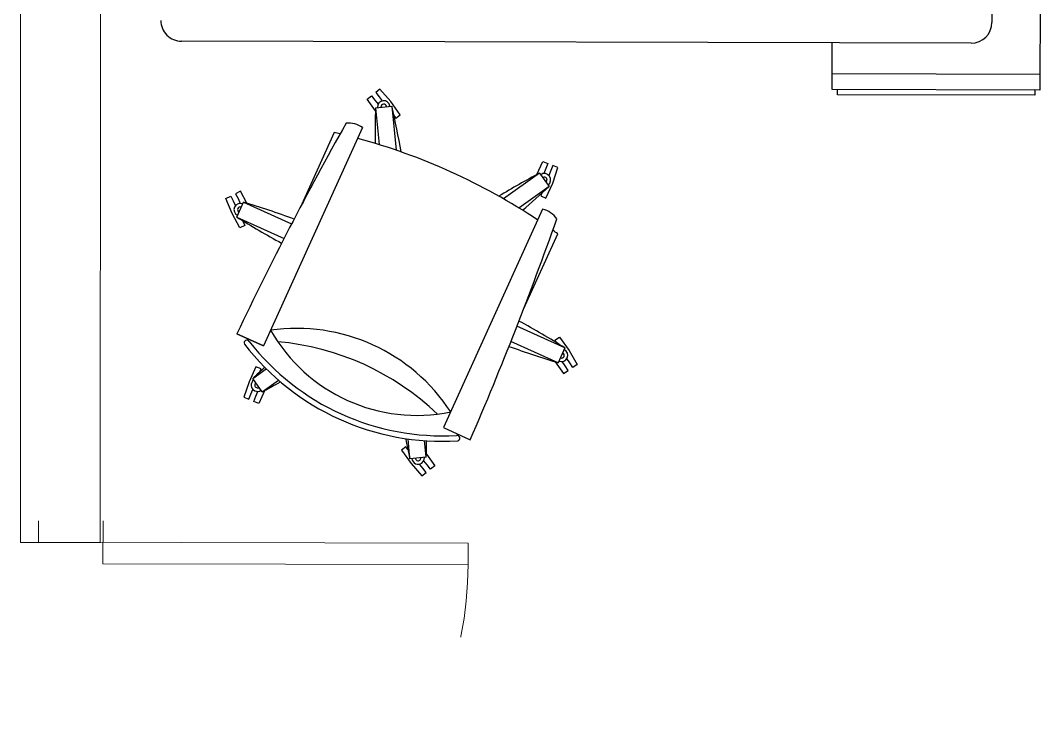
# Paper-space layout 'office1 floor1' of a CAD drawing. Header units: inches. Extents: x 0.3 to 10.8, y 1.4 to 4.2.
# Drawn here: x 1.2193 to 1.627, y 3.6221 to 3.9059 of the extents above; entities that cross this region are included whole.
import ezdxf

# ---------------------------------------------------------------- set-up
doc = ezdxf.new("R2010")
doc.units = ezdxf.units.IN
doc.header["$MEASUREMENT"] = 0
doc.linetypes.add('DASHED', pattern=[0.75, 0.5, -0.25])
doc.layers.get('0').update_dxf_attribs({"lineweight": 0})
doc.layers.add('7', color=4, linetype='Continuous', lineweight=5)
doc.layers.add('WALL 1 100', color=250, linetype='Continuous', lineweight=9)
doc.layers.add('DOOR WINDOW 1 100', color=7, linetype='Continuous', lineweight=5, true_color=0x666666)

psp = doc.layouts.new('office1 floor1')

# ---------------------------------------------------------------- linework, layer by layer
at = {"color": 7, "linetype": 'ByBlock', "lineweight": -2}
for p, q in [((1.60780582247543, 4.022483453467908), (1.607521659458558, 3.905144435323381)), ((1.626953325339811, 3.981910479010721), (1.626702003750418, 3.878132623387756)), ((1.599199325281575, 3.896862312600697), (1.283714644187755, 3.897626330232466)), ((1.54367971925204, 3.878333680659275), (1.543724915876223, 3.896996656451406)), ((1.626717083045775, 3.88435929472513), (1.543694798547398, 3.884560351996663)), ((1.362992515886808, 3.87853001046547), (1.361280375224695, 3.877181639926294)), ((1.361280375224695, 3.877181639926294), (1.362628745763872, 3.87546949926418)), ((1.367293134822832, 3.873594809411741), (1.362992515886808, 3.87853001046547)), ((1.626702003750418, 3.878132623387756), (1.54367971925204, 3.878333680659275)), ((1.545750249932715, 3.87625309711503), (1.545755276364503, 3.878328654227486)), ((1.624626446637954, 3.878137649819544), (1.624621420206166, 3.876062092707082)), ((1.626702003750418, 3.878132623387756), (1.624626446637954, 3.878137649819544)), ((1.357856093900478, 3.874484898847925), (1.359568234562583, 3.875833269387109)), ((1.36117790626372, 3.869806139051539), (1.357856093900478, 3.874484898847925)), ((1.359568234562583, 3.875833269387109), (1.360916605101768, 3.874121128724996)), ((1.360916605101768, 3.874121128724996), (1.362218101416056, 3.872468508249743)), ((1.362628745763872, 3.87546949926418), (1.363930242078154, 3.873816878788927)), ((1.371082739121905, 3.868257166492796), (1.367293134822832, 3.873594809411741)), ((1.624621420206166, 3.876062092707082), (1.545750249932715, 3.87625309711503)), ((1.361216025882222, 3.871051831917887), (1.367722807140161, 3.871690233422836)), ((1.361216025882222, 3.871051831917887), (1.362663086642516, 3.856302950906494)), ((1.367722807140161, 3.871690233422836), (1.369450625312927, 3.854079787933172)), ((1.368578275663604, 3.867914875541874), (1.369370598459785, 3.866908795953627)), ((1.369370598459785, 3.866908795953627), (1.371082739121905, 3.868257166492796)), ((1.356039133506731, 3.863084809440763), (1.316478019131123, 3.775858487205052)), ((1.344698431833804, 3.861172885449712), (1.331043693673755, 3.831066236292048)), ((1.425658648005574, 3.844325923787126), (1.428049666665841, 3.849542077578544)), ((1.428049666665841, 3.849542077578544), (1.430073460137542, 3.848733505539898)), ((1.430073460137542, 3.848733505539898), (1.429264888098903, 3.846709712068197)), ((1.42675650948242, 3.844915757662343), (1.412369325402769, 3.834614200486772)), ((1.42675650948242, 3.844915757662343), (1.430562772032491, 3.839599920548591)), ((1.429264888098903, 3.846709712068197), (1.428484424941657, 3.84475627295947)), ((1.431288681570603, 3.845901140029552), (1.430508218413356, 3.843947700920814)), ((1.432097253609241, 3.847924933501251), (1.431288681570603, 3.845901140029552)), ((1.431997347063654, 3.840924315685148), (1.434121047080941, 3.847116361462597)), ((1.434121047080941, 3.847116361462597), (1.432097253609241, 3.847924933501251)), ((1.429269614849047, 3.834973600632396), (1.431997347063654, 3.840924315685148)), ((1.30729879278599, 3.837645709009921), (1.305331573790199, 3.836707850715502)), ((1.305331573790199, 3.836707850715502), (1.306269432084617, 3.834740631719721)), ((1.309857098268323, 3.83290175016012), (1.30729879278599, 3.837645709009921)), ((1.430562772032491, 3.839599920548591), (1.418513396779376, 3.830972288663658)), ((1.427720950460906, 3.836971384134673), (1.427245821377361, 3.835782172671044)), ((1.301397135798628, 3.834832134126669), (1.303364354794417, 3.835769992421078)), ((1.303917137343203, 3.828790518044106), (1.301397135798628, 3.834832134126669)), ((1.303364354794417, 3.835769992421078), (1.304302213088834, 3.833802773425295)), ((1.304302213088834, 3.833802773425295), (1.305207468045122, 3.83190394205958)), ((1.305811279821634, 3.827360145271569), (1.308511798529494, 3.83331438389028)), ((1.306269432084617, 3.834740631719721), (1.307174687040904, 3.83284180035399)), ((1.308511798529494, 3.83331438389028), (1.327673942961728, 3.824623477657682)), ((1.427245821377361, 3.835782172671044), (1.429269614849047, 3.834973600632396)), ((1.307024285565146, 3.823028820151943), (1.303917137343203, 3.828790518044106)), ((1.427979360178183, 3.830456636400677), (1.388418245802591, 3.743230314164975)), ((1.305811279821634, 3.827360145271569), (1.324668299067727, 3.818807627223616)), ((1.308991504560928, 3.82396667844636), (1.307024285565146, 3.823028820151943)), ((1.308024039880625, 3.825995998769257), (1.308053646266511, 3.825933897442151)), ((1.308053646266511, 3.825933897442151), (1.308991504560928, 3.82396667844636)), ((1.420357272954507, 3.790558455674255), (1.434012011114549, 3.82066510483192)), ((1.436892247022005, 3.775087996760499), (1.417730102589778, 3.783778902993096)), ((1.316478019131123, 3.775858487205052), (1.305806596620237, 3.780698463896523)), ((1.305806596620237, 3.780698463896523), (1.316478019131123, 3.775858487205052)), ((1.432896546134694, 3.778188276574351), (1.434724597659338, 3.779374765672924)), ((1.434724597659338, 3.779374765672924), (1.438556869960754, 3.774067674032366)), ((1.434191728314168, 3.769133758141784), (1.415334709068069, 3.777686276189728)), ((1.433593744963193, 3.777114086020964), (1.432896546134694, 3.778188276574351)), ((1.436892247022005, 3.775087996760499), (1.434191728314168, 3.769133758141784)), ((1.438828991627557, 3.769048018951132), (1.437683749170926, 3.770812520809126)), ((1.438556869960754, 3.774067674032366), (1.441843532250767, 3.768406456525055)), ((1.313433911994593, 3.767474541399679), (1.310706179780008, 3.761523826346928)), ((1.312140754811156, 3.762848221483477), (1.31754368361953, 3.766716843704959)), ((1.315457705466293, 3.766665969361025), (1.313433911994593, 3.767474541399679)), ((1.314982576382734, 3.765476757897403), (1.315457705466293, 3.766665969361025)), ((1.433000164285232, 3.769498969022868), (1.436359377676836, 3.764846989229342)), ((1.437000940102906, 3.767861529852567), (1.435855697646276, 3.769626031710558)), ((1.438187429201479, 3.766033478327923), (1.437000940102906, 3.767861529852567)), ((1.440015480726116, 3.767219967426491), (1.438828991627557, 3.769048018951132)), ((1.441843532250767, 3.768406456525055), (1.440015480726116, 3.767219967426491)), ((1.315947017361236, 3.757532384369725), (1.312140754811156, 3.762848221483477)), ((1.436359377676836, 3.764846989229342), (1.438187429201479, 3.766033478327923)), ((1.310706179780008, 3.761523826346928), (1.308582479762691, 3.755331780569478)), ((1.311414845273053, 3.756547002002526), (1.312195308430291, 3.758500441111245)), ((1.315947017361236, 3.757532384369725), (1.322437570743188, 3.762179770987923)), ((1.308582479762691, 3.755331780569478), (1.310606273234398, 3.754523208530832)), ((1.310606273234398, 3.754523208530832), (1.311414845273053, 3.756547002002526)), ((1.312630066706098, 3.753714636492171), (1.313438638744752, 3.755738429963879)), ((1.313438638744752, 3.755738429963879), (1.314219101901983, 3.757691869072599)), ((1.317044878838081, 3.758122218244951), (1.314653860177806, 3.752906064453531)), ((1.314653860177806, 3.752906064453531), (1.312630066706098, 3.753714636492171)), ((1.388418245802591, 3.743230314164975), (1.399089668313469, 3.738390337473503)), ((1.374980719703509, 3.730757908609227), (1.374201241521911, 3.738702586031713)), ((1.381487500961425, 3.731396310114182), (1.380838640244162, 3.738009694827819)), ((1.373332928383847, 3.735539346078434), (1.371620787721757, 3.734190975539264)), ((1.371620787721757, 3.734190975539264), (1.375410392020823, 3.728853332620329)), ((1.374125251180006, 3.734533266490248), (1.373332928383847, 3.735539346078434)), ((1.381487500961425, 3.731396310114182), (1.374980719703509, 3.730757908609227)), ((1.381786921741887, 3.728327013307072), (1.380485425427598, 3.729979633782317)), ((1.38152562057989, 3.732642002980573), (1.384847432943176, 3.727963243184144)), ((1.375410392020823, 3.728853332620329), (1.379711010956832, 3.723918131566599)), ((1.380074781079768, 3.726978642767888), (1.378773284765486, 3.728631263243133)), ((1.381423151618959, 3.725266502105782), (1.380074781079768, 3.726978642767888)), ((1.383135292281072, 3.726614872644952), (1.381786921741887, 3.728327013307072)), ((1.384847432943176, 3.727963243184144), (1.383135292281072, 3.726614872644952)), ((1.379711010956832, 3.723918131566599), (1.381423151618959, 3.725266502105782))]:
    psp.add_line(p, q, dxfattribs=at)
for centre, radius, start, end in [((1.283734749914908, 3.905928558682297), 0.008302252795088467, 179.8612455601792, 269.8612455601793), ((1.599219431008728, 3.905164541050534), 0.008302252795088467, 269.8612455601793, 359.8612455601793), ((1.364469416511192, 3.871371032670372), 0.002504570283485435, 5.603541201688024, 185.6035412016869), ((1.751354058034775, 3.85848973473634), 0.3903402239296798, 178.1557641076545, 180.2466093069247), ((1.364469416511192, 3.871371032670372), 0.001089670679355775, 5.603541201688024, 185.6035412016869), ((0.9874657771862683, 3.78354216714709), 0.390340223929724, 10.3038859972784, 13.05131829503855), ((2.578220487658839, 3.174653772485736), 1.409371235017659, 150.6776282287914, 154.531761703612), ((1.350492192598877, 3.855604449120464), 0.009312590614673983, 53.44181122346577, 96.60796943694581), ((1.288671909910876, 3.61892739766476), 0.2486399957990337, 76.42086373647317, 76.9776043386724), ((1.288671909910929, 3.618927397664745), 0.2486399957990328, 56.46330647369221, 74.74377592947755), ((1.610946430274718, 3.500765262244965), 0.3903402239297207, 118.1557641082122, 120.903196405853), ((1.428659640757436, 3.842257839105464), 0.002504570283485435, 305.6035412015327, 125.6035412015327), ((1.428659640757436, 3.842257839105464), 0.001089670679355775, 305.6035412019172, 125.6035412015327), ((1.164095792366322, 4.12483813531845), 0.390340223929718, 310.9604730963458, 313.0513182953918), ((1.307161539175572, 3.830337264580935), 0.002504570283485435, 65.60354120150693, 245.6035412015069), ((1.194721748241905, 3.459928102844727), 0.3903402239296921, 69.92859169705079, 73.05131829541186), ((1.307161539175572, 3.830337264580935), 0.001089670679355775, 65.60354120150693, 245.6035412015069), ((1.42600586204198, 3.821355556845865), 0.009312590614674912, 34.59911296632612, 77.76527117959472), ((1.511759391181806, 4.158948543507416), 0.3903402239296387, 238.1557641080468, 241.1965502500093), ((0.1048979996794161, 4.296418296390691), 1.409371235017622, 336.6753206990721, 340.5294541743178), ((1.288671909911131, 3.618927397664843), 0.2486399957988392, 54.22947806420061, 54.78621866647057), ((1.329791994048237, 3.709591014348216), 0.07327351698834512, 32.98573172069257, 98.22135068288645), ((1.230944135661706, 3.443499598524653), 0.3903402239297036, 58.1557641080468, 61.27849070626047), ((1.377731307366041, 3.815290008353194), 0.06718176726072694, 209.594723614976, 281.6123587883616), ((1.309782603469174, 3.777118651685169), 0.001106799353577461, 28.53065435606758, 206.914462988122), ((1.387889262751149, 3.837686776079464), 0.09992613174033765, 217.6721750201299, 273.5349073824137), ((1.387889262751224, 3.837686776079991), 0.09774679038213788, 217.8963440975945, 273.3107383057637), ((1.312894423762506, 3.67233440684345), 0.105605956169648, 46.24242453425454, 84.96465786860321), ((1.547981778601795, 4.142520039187312), 0.3903402239296841, 250.0105321531149, 253.0513182954118), ((1.435541987668091, 3.772110877451132), 0.002504570283485435, 245.6035412015069, 65.60354120150693), ((1.435541987668091, 3.772110877451132), 0.001089670679355775, 245.6035412015069, 65.60354120150693), ((1.578607734477204, 3.477610006713701), 0.3903402239295897, 132.0881720722413, 133.0513182953919), ((1.314043886086196, 3.760190302926604), 0.002504570283485435, 125.6035412015327, 305.6035412015327), ((1.314043886086196, 3.760190302926604), 0.001089670679355775, 125.6035412015327, 305.6035412015327), ((1.131757096569027, 4.101682879787148), 0.3903402239297176, 298.1557641078205, 299.3716745956204), ((1.755237749657522, 3.818905974884971), 0.3903402239298564, 191.8354078080068, 193.0513182950385), ((1.393777132147595, 3.739023303047266), 0.001106799353578922, 284.2926194151958, 102.6764280469312), ((0.9913494688088571, 3.743958407295775), 0.3903402239296888, 358.1557641076545, 359.1189103313601), ((1.37823411033247, 3.731077109361697), 0.002504570283485435, 185.6035412008532, 5.603541201688024), ((1.37823411033247, 3.731077109361697), 0.001089670679355775, 185.6035412008532, 5.603541201688024)]:
    psp.add_arc(centre, radius, start, end, dxfattribs=at)
at = {"layer": '7', "color": 8, "linetype": 'DASHED', "ltscale": 0.2}
psp.add_arc((1.252297091621621, 3.688782833202412), 0.1459181708916244, 269.8761669318769, 359.8761669318789, dxfattribs=at)
at = {"layer": 'DOOR WINDOW 1 100'}
for p, q in [((1.226565437602555, 3.697421888842657), (1.226583988892725, 3.706005290612397)), ((1.252297091621621, 3.688782833202412), (1.252334194201962, 3.705949636741893)), ((1.226565437602555, 3.697421888842657), (1.398233472997432, 3.697050863039316)), ((1.398233472997432, 3.697050863039316), (1.398214921707261, 3.688467461269572)), ((1.398214921707261, 3.688467461269572), (1.252297091621621, 3.688782833202412))]:
    psp.add_line(p, q, dxfattribs=at)
at = {"layer": 'WALL 1 100', "color": 0}
for p, q in [((1.219320158499784, 4.142928347230479), (1.219405106839772, 3.697303288049289)), ((1.251447350885388, 4.142725107074755), (1.251221974636465, 3.697233260497576)), ((1.219405106839772, 3.697303288049289), (1.251222026011908, 3.697303288049289))]:
    psp.add_line(p, q, dxfattribs=at)

doc.saveas('drawing.dxf')
